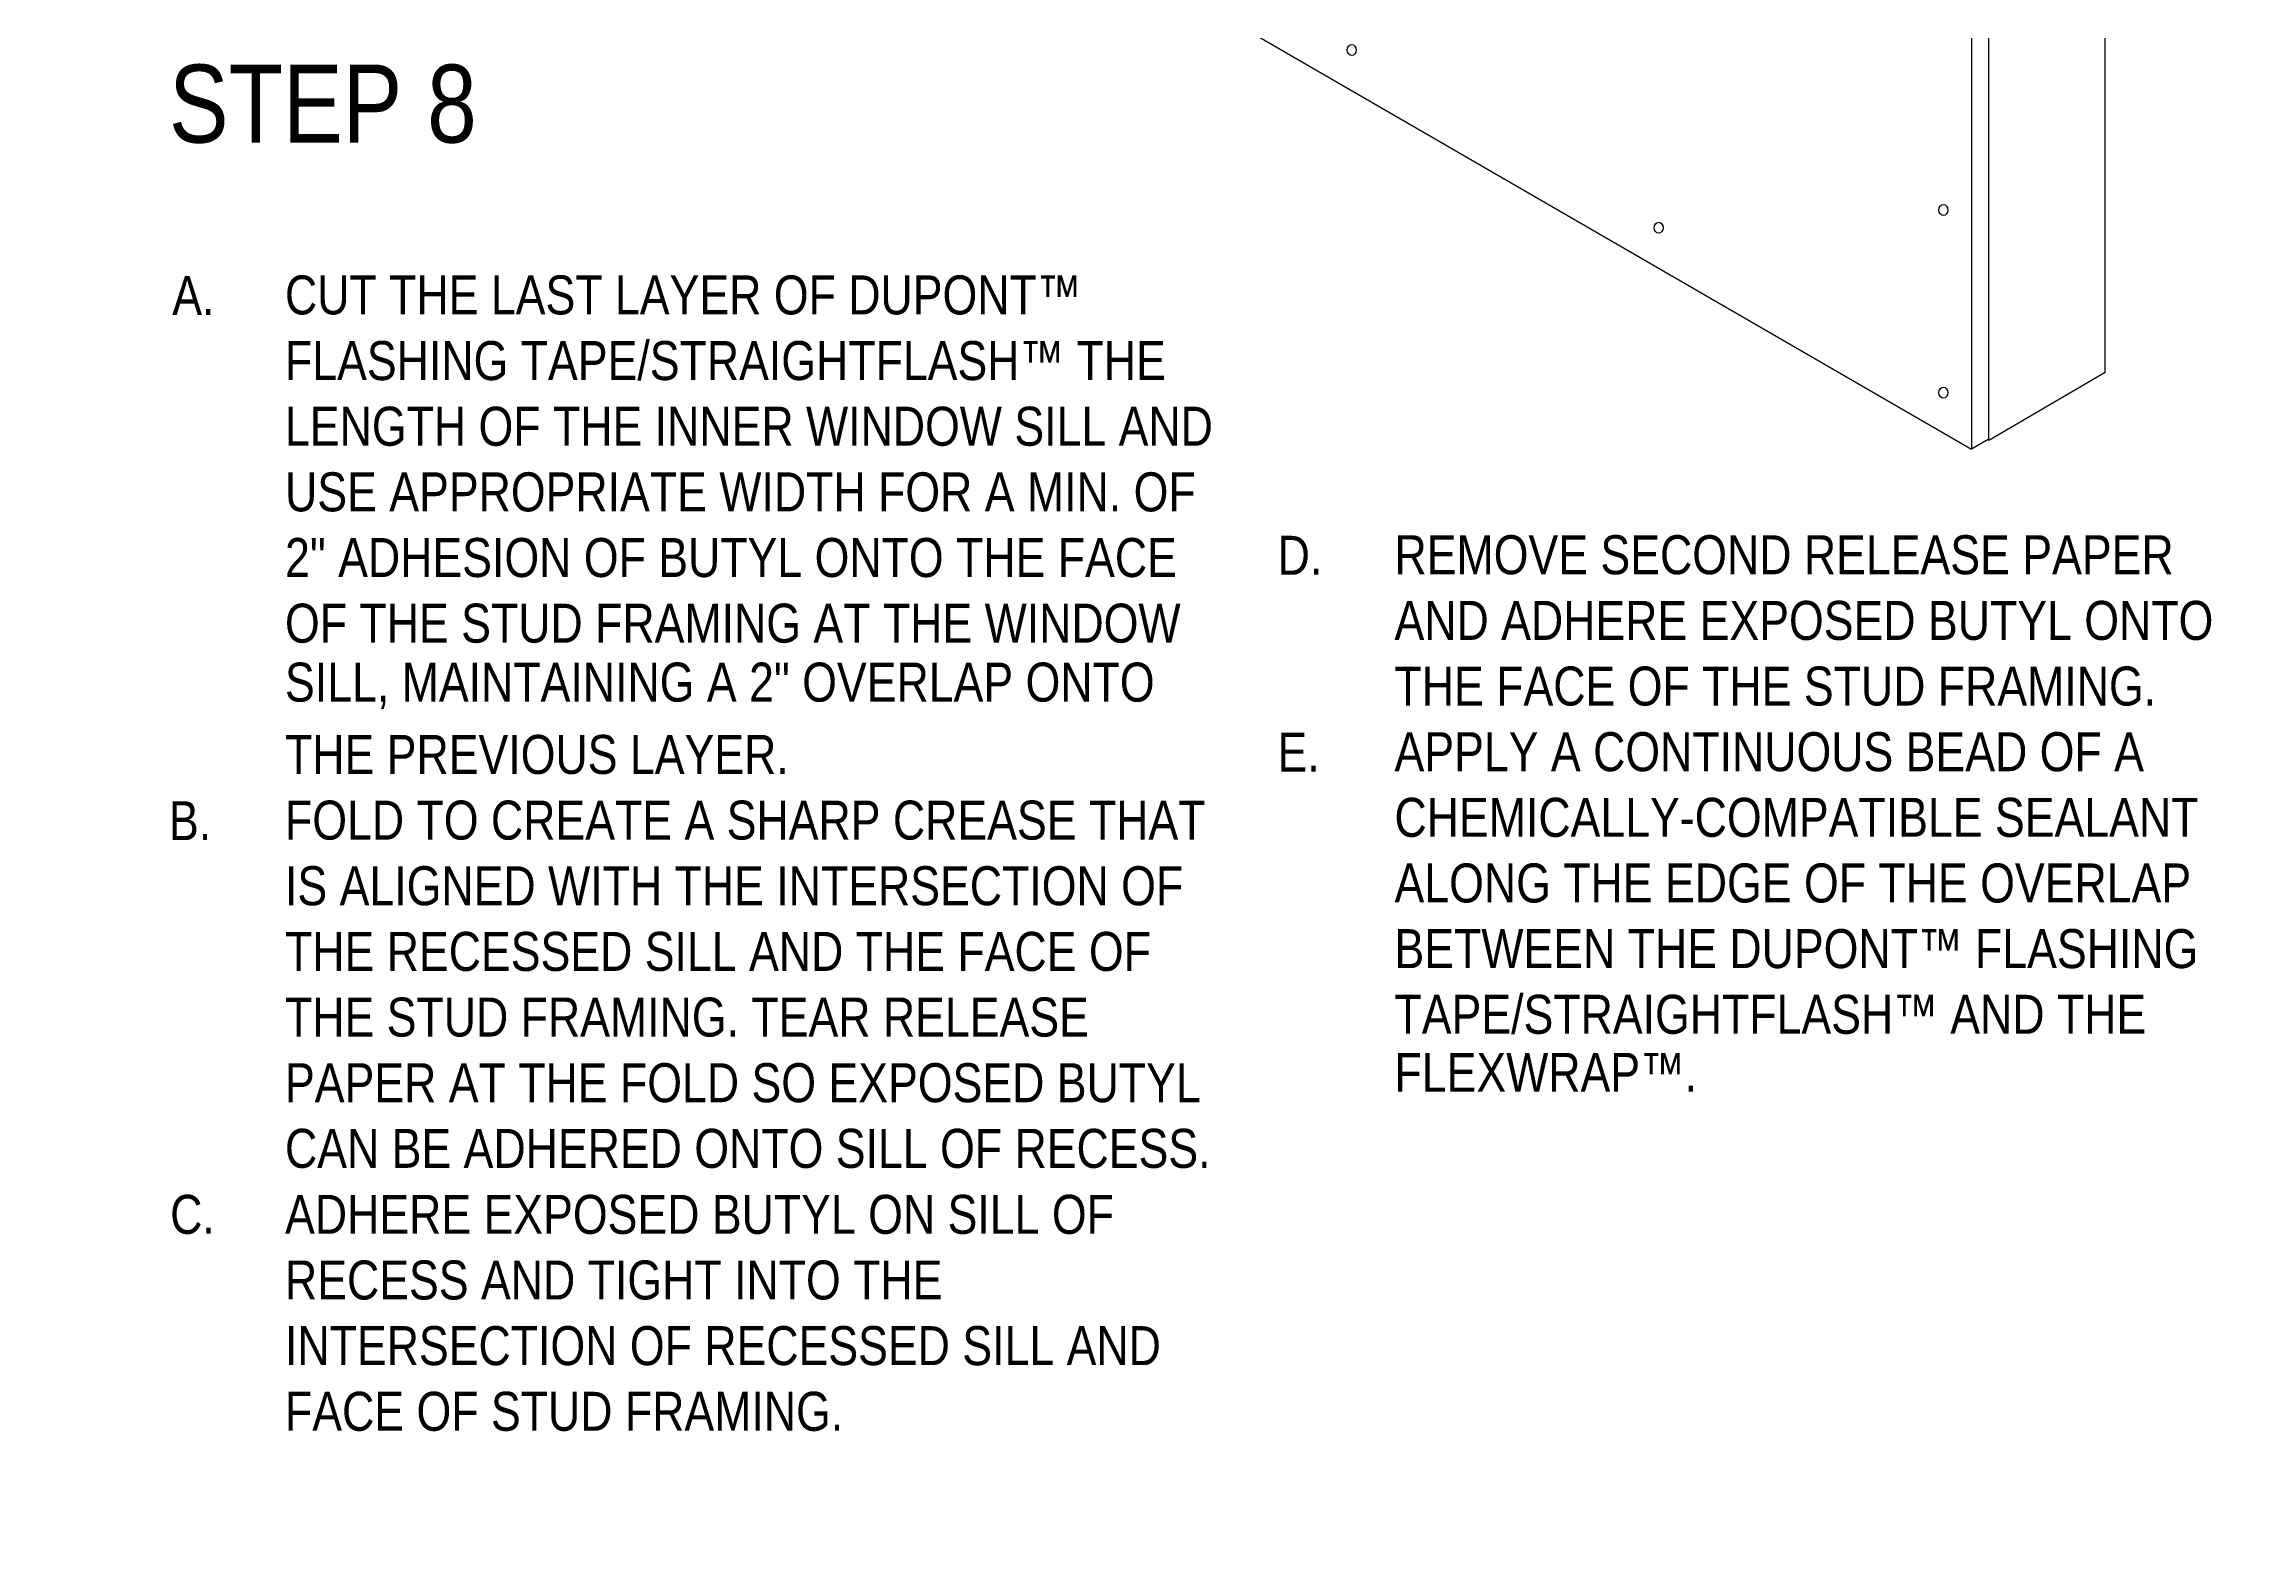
# Model space of a CAD drawing. Extents: x -1392 to 5791, y -3809 to 1722.
# Drawn here: x -36 to 601, y 605 to 1040 of the extents above; entities that cross this region are included whole.
import ezdxf

# ---------------------------------------------------------------- set-up
doc = ezdxf.new("R2010")
doc.units = 0
doc.header["$MEASUREMENT"] = 0
for name, color, linetype, lineweight in [('.ATI-TEXT', 7, 'Continuous', 0), ('G-ANNO-TTLB', 7, 'Continuous', 0), ('WALL SCRATCH', 7, 'Continuous', 0)]:
    doc.layers.add(name, color=color, linetype=linetype, lineweight=lineweight)

# ---------------------------------------------------------------- blocks, each defined once
blk = doc.blocks.new('Block_40')
at = {"layer": '.ATI-TEXT', "char_height": 0.2, "attachment_point": 7}
for s, insert in [('\\C18;\\c0;\\FArial Narrow|b0|i0|c1;\\H11.249999;\\W1.000000;A.', (1.03, 961.47)), ('\\C18;\\c0;\\FArial Narrow|b0|i0|c1;\\H11.249999;\\W1.000000;CUT THE LAST LAYER OF DUPONT™', (33.55, 961.47)), ('\\C18;\\c0;\\FArial Narrow|b0|i0|c1;\\H11.249999;\\W1.000000;FLASHING TAPE/STRAIGHTFLASH™ THE', (33.55, 942.52)), ('\\C18;\\c0;\\FArial Narrow|b0|i0|c1;\\H11.249999;\\W1.000000;LENGTH OF THE INNER WINDOW SILL AND', (33.55, 923.57)), ('\\C18;\\c0;\\FArial Narrow|b0|i0|c1;\\H11.249999;\\W1.000000;USE APPROPRIATE WIDTH FOR A MIN. OF', (33.57, 904.62)), ('\\C18;\\c0;\\FArial Narrow|b0|i0|c1;\\H11.249999;\\W1.000000;2" ADHESION OF BUTYL ONTO THE FACE', (33.57, 885.67)), ('\\C18;\\c0;\\FArial Narrow|b0|i0|c1;\\H11.249999;\\W1.000000;D.', (319.98, 886.47)), ('\\C18;\\c0;\\FArial Narrow|b0|i0|c1;\\H11.249999;\\W1.000000;REMOVE SECOND RELEASE PAPER', (353.68, 886.47)), ('\\C18;\\c0;\\FArial Narrow|b0|i0|c1;\\H11.249999;\\W1.000000;AND ADHERE EXPOSED BUTYL ONTO', (353.69, 867.52)), ('\\C18;\\c0;\\FArial Narrow|b0|i0|c1;\\H11.249999;\\W1.000000;OF THE STUD FRAMING AT THE WINDOW', (33.55, 866.72)), ('\\C18;\\c0;\\FArial Narrow|b0|i0|c1;\\H11.249999;\\W1.000000;SILL, MAINTAINING A 2" OVERLAP ONTO', (33.55, 847.77)), ('\\C18;\\c0;\\FArial Narrow|b0|i0|c1;\\H11.249999;\\W1.000000;THE FACE OF THE STUD FRAMING.', (353.68, 848.57)), ('\\C18;\\c0;\\FArial Narrow|b0|i0|c1;\\H11.249999;\\W1.000000;E.', (319.93, 829.62)), ('\\C18;\\c0;\\FArial Narrow|b0|i0|c1;\\H11.249999;\\W1.000000;APPLY A CONTINUOUS BEAD OF A', (353.69, 829.62)), ('\\C18;\\c0;\\FArial Narrow|b0|i0|c1;\\H11.249999;\\W1.000000;THE PREVIOUS LAYER.', (33.55, 828.82)), ('\\C18;\\c0;\\FArial Narrow|b0|i0|c1;\\H11.249999;\\W1.000000;CHEMICALLY-COMPATIBLE SEALANT', (353.68, 810.67)), ('\\C18;\\c0;\\FArial Narrow|b0|i0|c1;\\H11.249999;\\W1.000000;B.', (0.08, 809.87)), ('\\C18;\\c0;\\FArial Narrow|b0|i0|c1;\\H11.249999;\\W1.000000;FOLD TO CREATE A SHARP CREASE THAT', (33.55, 809.87)), ('\\C18;\\c0;\\FArial Narrow|b0|i0|c1;\\H11.249999;\\W1.000000;ALONG THE EDGE OF THE OVERLAP', (353.69, 791.72)), ('\\C18;\\c0;\\FArial Narrow|b0|i0|c1;\\H11.249999;\\W1.000000;IS ALIGNED WITH THE INTERSECTION OF', (33.55, 790.92)), ('\\C18;\\c0;\\FArial Narrow|b0|i0|c1;\\H11.249999;\\W1.000000;THE RECESSED SILL AND THE FACE OF', (33.55, 771.97)), ('\\C18;\\c0;\\FArial Narrow|b0|i0|c1;\\H11.249999;\\W1.000000;BETWEEN THE DUPONT™ FLASHING', (353.68, 772.77)), ('\\C18;\\c0;\\FArial Narrow|b0|i0|c1;\\H11.249999;\\W1.000000;THE STUD FRAMING. TEAR RELEASE', (33.55, 753.02)), ('\\C18;\\c0;\\FArial Narrow|b0|i0|c1;\\H11.249999;\\W1.000000;TAPE/STRAIGHTFLASH™ AND THE', (353.68, 753.82)), ('\\C18;\\c0;\\FArial Narrow|b0|i0|c1;\\H11.249999;\\W1.000000;PAPER AT THE FOLD SO EXPOSED BUTYL', (33.55, 734.07)), ('\\C18;\\c0;\\FArial Narrow|b0|i0|c1;\\H11.249999;\\W1.000000;FLEXWRAP™.', (353.68, 737.22)), ('\\C18;\\c0;\\FArial Narrow|b0|i0|c1;\\H11.249999;\\W1.000000;CAN BE ADHERED ONTO SILL OF RECESS.', (33.55, 715.12)), ('\\C18;\\c0;\\FArial Narrow|b0|i0|c1;\\H11.249999;\\W1.000000;C.', (0.42, 696.07)), ('\\C18;\\c0;\\FArial Narrow|b0|i0|c1;\\H11.249999;\\W1.000000;ADHERE EXPOSED BUTYL ON SILL OF', (33.57, 696.07)), ('\\C18;\\c0;\\FArial Narrow|b0|i0|c1;\\H11.249999;\\W1.000000;RECESS AND TIGHT INTO THE', (33.55, 677.12)), ('\\C18;\\c0;\\FArial Narrow|b0|i0|c1;\\H11.249999;\\W1.000000;INTERSECTION OF RECESSED SILL AND', (33.55, 658.17)), ('\\C18;\\c0;\\FArial Narrow|b0|i0|c1;\\H11.249999;\\W1.000000;FACE OF STUD FRAMING.', (33.55, 639.22))]:
    blk.add_mtext(s, dxfattribs=dict(at, insert=insert))

msp = doc.modelspace()

# ---------------------------------------------------------------- hatches: boundary and pattern name
at = {"layer": 'G-ANNO-TTLB', "true_color": 0xff00ff, "transparency": 33554687}
h = msp.add_hatch(color=6, dxfattribs=at)
edge = h.paths.add_edge_path()
edge.add_spline(control_points=[(1773.02, -796.5), (1773.02, -796.5), (-1156.5, -796.5), (-1156.5, -796.5), (-1156.5, -796.5), (-1156.5, 1660.5), (-1156.5, 1660.5), (-1156.5, 1660.5), (1773.02, 1660.5), (1773.02, 1660.5), (1773.02, 1660.5), (1773.02, -796.5), (1773.02, -796.5)], knot_values=[0, 0, 0, 0, 1, 1, 1, 2, 2, 2, 3, 3, 3, 4, 4, 4, 4], degree=3, periodic=0)
edge = h.paths.add_edge_path()
edge.add_spline(control_points=[(-1147.5, 1651.5), (-1147.5, 1651.5), (-1147.5, -787.5), (-1147.5, -787.5), (-1147.5, -787.5), (1764.02, -787.5), (1764.02, -787.5), (1764.02, -787.5), (1764.02, 1651.5), (1764.02, 1651.5), (1764.02, 1651.5), (-1147.5, 1651.5), (-1147.5, 1651.5)], knot_values=[0, 0, 0, 0, 1, 1, 1, 2, 2, 2, 3, 3, 3, 4, 4, 4, 4], degree=3, periodic=0)
edge.add_line((-1147.5, 1651.5), (-1147.5, 1651.5))

# ---------------------------------------------------------------- linework, layer by layer
at = {"layer": 'G-ANNO-TTLB'}
for points in [[(1773.02, -796.5), (1773.02, -796.5), (-1156.5, -796.5), (-1156.5, -796.5), (-1156.5, -796.5), (-1156.5, 1660.5), (-1156.5, 1660.5), (-1156.5, 1660.5), (1773.02, 1660.5), (1773.02, 1660.5), (1773.02, 1660.5), (1773.02, -796.5), (1773.02, -796.5)], [(-1147.5, 1651.5), (-1147.5, 1651.5), (-1147.5, -787.5), (-1147.5, -787.5), (-1147.5, -787.5), (1764.02, -787.5), (1764.02, -787.5), (1764.02, -787.5), (1764.02, 1651.5), (1764.02, 1651.5), (1764.02, 1651.5), (-1147.5, 1651.5), (-1147.5, 1651.5)]]:
    msp.add_open_spline(points, degree=3, knots=[0, 0, 0, 0, 1, 1, 1, 2, 2, 2, 3, 3, 3, 4, 4, 4, 4], dxfattribs=at)
at = {"layer": 'WALL SCRATCH', "color": 33, "lineweight": 25, "true_color": 0xcc9966}
for q in [(558.75, 1369.2), (525.14, 925.27)]:
    msp.add_line((558.75, 944.84), q, dxfattribs=at)
at = {"layer": 'WALL SCRATCH', "color": 2, "lineweight": 25, "true_color": 0xffff00}
for p, q in [((520.18, 1347.11), (520.18, 922.74)), ((525.14, 925.27), (525.14, 1349.64)), ((251.39, 1078.35), (520.18, 922.74)), ((251.39, 1078.35), (520.18, 922.75)), ((524.99, 925.53), (520.18, 922.74))]:
    msp.add_line(p, q, dxfattribs=at)
at = {"layer": 'WALL SCRATCH', "color": 252, "lineweight": 25, "true_color": 0x848484}
msp.add_lwpolyline([(512.9, 1027.54)], dxfattribs=at)
for centre in [(341.35, 1037.94), (429.89, 986.64), (512.07, 991.75), (512.07, 939.03)]:
    msp.add_ellipse(centre, major_axis=(0, 1.59), ratio=0.812499, dxfattribs=at)

# ---------------------------------------------------------------- block references
at = {"layer": '.ATI-TEXT'}
msp.add_blockref('Block_40', (0, 0), dxfattribs=at)

# ---------------------------------------------------------------- texts
at = {"layer": '.ATI-TEXT', "insert": (0.08, 1010.91), "char_height": 0.2, "attachment_point": 7}
msp.add_mtext('\\C18;\\c0;\\FArial Narrow|b0|i0|c1;\\H22.499999;\\W1.000000;STEP 8', dxfattribs=at)

doc.saveas('drawing.dxf')
